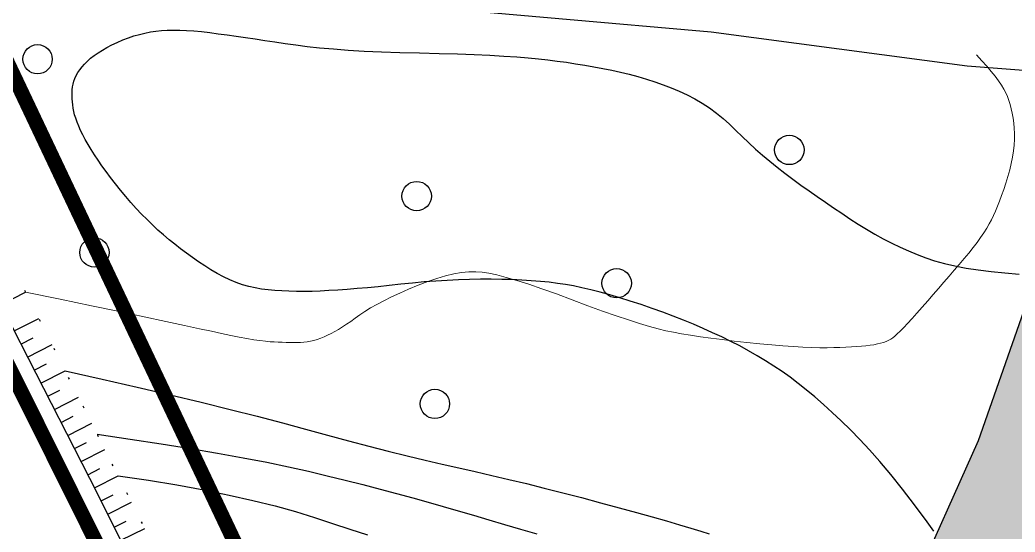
# Model space of a CAD drawing. Header units: millimetres. Extents: x 0 to 841, y 0 to 594.
# Drawn here: x 589.52 to 638.69, y 437.7 to 463.04 of the extents above; entities that cross this region are included whole.
import ezdxf
from ezdxf.lldxf.tags import DXFTag

# ---------------------------------------------------------------- set-up
doc = ezdxf.new("R2010")
doc.units = ezdxf.units.MM
doc.linetypes.add('KONTUR', pattern=[1.5, 0, -1.5])
for name, color, linetype in [('00_доповнення_топоплан', 7, 'Continuous'), ('01_Земельний_відвід', 7, 'Continuous'), ('01_Земельний_відвід_існуючий', 7, 'Continuous'), ('01_Річка', 7, 'Continuous'), ('CONT-MNR', 7, 'Continuous'), ('НАДЗЕМКА', 7, 'Continuous'), ('РЕЛЬЕФ', 7, 'Continuous')]:
    doc.layers.add(name, color=color, linetype=linetype)
tags = doc.linetypes.add('New Line8', pattern=[0.5, 0.2, -0.3]).pattern_tags.tags
tags[6:7] = [DXFTag(74, 4), DXFTag(75, 0), DXFTag(340, '0'), DXFTag(46, 1.0), DXFTag(50, 0.0), DXFTag(44, 0.0), DXFTag(45, 0.0)]
tags[4:5] = [DXFTag(74, 4), DXFTag(75, 0), DXFTag(340, '0'), DXFTag(46, 1.0), DXFTag(50, 0.0), DXFTag(44, 0.0), DXFTag(45, 0.0)]

# ---------------------------------------------------------------- blocks, each defined once
blk = doc.blocks.new('372')
blk.add_circle((0, 0), 1)
blk = doc.blocks.new('368')
at = {"color": 0, "linetype": 'Continuous'}
blk.add_blockref('372', (0, 0), dxfattribs=at)

msp = doc.modelspace()

# ---------------------------------------------------------------- hatches: boundary and pattern name
at = {"layer": '01_Річка', "linetype": 'Continuous', "lineweight": -3, "true_color": 0xf0ffff}
h = msp.add_hatch(color=7, dxfattribs=at)
h.dxf.hatch_style = 1
h.paths.add_polyline_path([(641.46, 441.981), (641.101, 444.127), (641.366, 450.418), (641.646, 453.945), (642.036, 455.643), (642.68, 458.058), (642.919, 459.575), (641.568, 459.788), (640.887, 455.479), (639.123, 448.628), (636.875, 442.238), (633.547, 434.745), (630.297, 426.315), (626.37, 416.176), (623.371, 408.932), (619.548, 401.033), (618.254, 398.893), (619.811, 395.601), (623.982, 403.542), (628.986, 414.419), (632.159, 421.864), (638.963, 436.182), (639.625, 437.648), (639.85, 437.956), (640.235, 438.009), (640.588, 437.753), (641.058, 437.123), (642.441, 434.697), (644.569, 429.897), (647.171, 425.302), (648.279, 421.476), (649.711, 416.339), (650.036, 412.958), (649.19, 407.378), (645.874, 396.349), (643.26, 388.558), (640.949, 382.757), (638.168, 376.006), (637.646, 374.054), (637.261, 369.051), (637.257, 366.972), (637.495, 364.994, 0.029448), (639.236, 364.601), (639.17, 366.519), (639.163, 372.242), (639.652, 374.47), (641.03, 378.178), (644.563, 387.714), (647.233, 395.399), (649.412, 402.441), (650.82, 407.726), (651.731, 412.131), (651.841, 413.895), (651.828, 415.249), (651.579, 417.138), (651.082, 419.032), (650.241, 421.224), (648.681, 424.925), (648.212, 426.814), (647.524, 427.893), (645.705, 430.942), (643.625, 436.095)])
h.paths.add_polyline_path([(650.195, 420.051, -1), (649.832, 420.051, -1)], flags=16)
h = msp.add_hatch(color=7, dxfattribs=at)
h.dxf.hatch_style = 1
h.paths.add_polyline_path([(641.46, 441.981), (641.101, 444.127), (641.366, 450.418), (641.646, 453.945), (642.036, 455.643), (642.68, 458.058), (642.919, 459.575), (641.568, 459.788), (640.887, 455.479), (639.123, 448.628), (636.875, 442.238), (633.547, 434.745), (630.297, 426.315), (626.37, 416.176), (623.371, 408.932), (619.548, 401.033), (618.254, 398.893), (619.811, 395.601), (623.982, 403.542), (628.986, 414.419), (632.159, 421.864), (638.963, 436.182), (639.625, 437.648), (639.85, 437.956), (640.235, 438.009), (640.588, 437.753), (641.058, 437.123), (642.441, 434.697), (644.569, 429.897), (647.171, 425.302), (648.279, 421.476), (649.711, 416.339), (650.036, 412.958), (649.19, 407.378), (645.874, 396.349), (643.26, 388.558), (640.949, 382.757), (638.168, 376.006), (637.646, 374.054), (637.261, 369.051), (637.257, 366.972), (637.495, 364.994, 0.029448), (639.236, 364.601), (639.17, 366.519), (639.163, 372.242), (639.652, 374.47), (641.03, 378.178), (644.563, 387.714), (647.233, 395.399), (649.412, 402.441), (650.82, 407.726), (651.731, 412.131), (651.841, 413.895), (651.828, 415.249), (651.579, 417.138), (651.082, 419.032), (650.241, 421.224), (648.681, 424.925), (648.212, 426.814), (647.524, 427.893), (645.705, 430.942), (643.625, 436.095)])
h.paths.add_polyline_path([(650.195, 420.051, -1), (649.832, 420.051, -1)], flags=16)

# ---------------------------------------------------------------- linework, layer by layer
at = {"layer": '00_доповнення_топоплан', "color": 7, "linetype": 'Continuous', "lineweight": -3}
for p, q in [((588.577, 448.94), (589.805, 449.569)), ((589.24, 447.648), (590.459, 448.272)), ((589.902, 446.356), (591.112, 446.976)), ((590.564, 445.063), (591.765, 445.679)), ((591.226, 443.771), (592.419, 444.382)), ((591.888, 442.479), (593.072, 443.085)), ((592.551, 441.187), (593.725, 441.789)), ((593.213, 439.895), (594.378, 440.492)), ((593.862, 438.596), (595.039, 439.18)), ((594.508, 437.295), (595.692, 437.884))]:
    msp.add_line(p, q, dxfattribs=at)
at = {"layer": '00_доповнення_топоплан', "linetype": 'Continuous'}
for p, q in [((589.571, 447.002), (590.178, 447.313)), ((590.233, 445.709), (590.836, 446.018)), ((590.895, 444.417), (591.494, 444.724)), ((591.557, 443.125), (592.151, 443.429)), ((592.22, 441.833), (592.809, 442.135)), ((592.882, 440.541), (593.467, 440.84)), ((593.539, 439.246), (594.126, 439.537)), ((594.185, 437.946), (594.776, 438.239))]:
    msp.add_line(p, q, dxfattribs=at)
at = {"layer": '00_доповнення_топоплан', "linetype": 'KONTUR', "flags": 128}
msp.add_lwpolyline([(719.084, 250.396), (719.117, 252.038), (719.149, 256.533), (719.072, 260.513), (718.899, 263.95), (718.645, 266.852), (718.338, 269.171), (718.047, 270.644), (717.764, 271.437), (717.356, 272.248), (716.818, 273.07), (716.127, 273.923), (715.234, 274.846), (713.892, 276.215), (713.422, 276.923), (713.129, 277.542), (712.381, 279.256), (712.031, 279.71), (711.645, 280.034), (710.945, 280.438), (710.076, 280.809), (708.857, 281.203), (705.78, 282.154), (704.283, 282.76), (703.028, 283.381), (702.041, 283.987), (701.217, 284.623), (700.407, 285.381), (699.721, 286.17), (699.578, 286.443), (699.389, 287.123), (699.238, 288.079), (699.166, 289.259), (699.162, 291.379), (699.279, 295.034), (699.571, 300.825), (700.081, 306.649), (700.107, 308.585), (700.153, 309.875), (700.063, 310.358), (699.819, 310.972), (699.493, 311.497), (699.083, 311.954), (698.577, 312.353), (697.968, 312.694), (697.215, 312.989), (696.279, 313.235), (695.07, 313.435), (693.167, 313.623), (690.345, 313.919), (685.516, 314.446), (684.307, 314.782), (683.463, 315.527), (682.109, 316.324), (680.739, 316.594), (677.25, 316.881), (673.227, 317.088), (670.407, 317.168), (668.542, 317.232), (667.582, 317.345), (666.499, 317.664), (664.523, 318.731), (661.701, 321.187), (659.407, 323.831), (657.89, 325.656), (656.041, 327.026), (652.919, 329.637), (648.702, 334.531), (645.368, 341.579), (641.446, 348.425), (638.21, 354.206), (633.618, 363.188), (629.257, 371.782), (623.011, 384.047), (616.508, 396.006), (610.848, 407.887), (606.104, 417.502), (597.869, 433.564), (587.04, 455.058), (583.333, 462.529), (583.016, 463.51), (583.587, 464.349), (584.474, 464.824), (585.741, 464.935), (587.531, 464.713), (589.432, 464.143), (595.554, 463.494), (597.845, 463.692), (599.242, 464.035)], dxfattribs=at)
at = {"layer": '00_доповнення_топоплан', "lineweight": 15}
for points in [[(608.618, 463.758), (623.682, 462.437), (636.322, 460.759), (645.295, 460.071), (650.057, 459.091), (658.89, 457.313), (666.425, 456.071), (669.38, 455.245), (676.783, 453.182), (681.135, 451.562), (686.282, 448.832), (689.713, 446.609)], [(641.155, 346.009), (635.928, 356.316), (630.255, 367.34), (624.703, 378.221), (617.247, 392.686), (612.416, 402.277), (606.989, 412.958), (599.952, 426.335), (593.357, 439.614), (585.741, 454.475), (581.626, 462.562), (581.292, 463.306)]]:
    msp.add_lwpolyline(points, dxfattribs=at)
at = {"layer": '00_доповнення_топоплан', "color": 30, "linetype": 'Continuous'}
for points in [[(634.68, 437.754), (634.352, 438.209), (633.724, 439.053), (633.125, 439.831), (632.555, 440.544), (632.013, 441.19), (631.501, 441.771), (631.018, 442.286), (630.553, 442.755), (630.099, 443.201), (629.653, 443.621), (629.218, 444.017), (628.792, 444.389), (628.375, 444.736), (627.968, 445.059), (627.57, 445.357), (627.174, 445.638), (626.771, 445.91), (626.36, 446.173), (625.943, 446.427), (625.518, 446.672), (625.087, 446.909), (624.648, 447.136), (624.202, 447.354), (623.747, 447.565), (623.279, 447.774), (622.799, 447.979), (622.307, 448.18), (621.802, 448.378), (621.285, 448.573), (620.756, 448.764), (620.214, 448.951), (619.677, 449.129), (619.159, 449.292), (618.662, 449.44), (618.185, 449.572), (617.728, 449.688), (617.291, 449.79), (616.874, 449.875), (616.478, 449.946), (616.082, 450.005), (615.669, 450.057), (615.237, 450.101), (614.787, 450.137), (614.319, 450.167), (613.834, 450.188), (613.33, 450.203), (612.808, 450.21), (612.273, 450.208), (611.732, 450.199), (611.185, 450.18), (610.63, 450.153), (610.069, 450.117), (609.502, 450.073), (608.927, 450.02), (608.346, 449.958), (607.772, 449.895), (607.22, 449.838), (606.69, 449.787), (606.181, 449.742), (605.694, 449.703), (605.229, 449.67), (604.785, 449.643), (604.363, 449.622), (603.958, 449.607), (603.565, 449.601), (603.184, 449.602), (602.816, 449.611), (602.46, 449.627), (602.116, 449.651), (601.785, 449.683), (601.465, 449.723), (601.152, 449.776), (600.839, 449.848), (600.526, 449.938), (600.213, 450.048), (599.9, 450.176), (599.587, 450.323), (599.274, 450.489), (598.961, 450.673), (598.651, 450.87), (598.345, 451.072), (598.044, 451.28), (597.749, 451.493), (597.458, 451.712), (597.172, 451.936), (596.891, 452.165), (596.615, 452.4), (596.343, 452.642), (596.073, 452.895), (595.804, 453.157), (595.538, 453.43), (595.273, 453.712), (595.011, 454.004), (594.75, 454.306), (594.492, 454.618), (594.241, 454.93), (594.005, 455.234), (593.784, 455.529), (593.576, 455.815), (593.383, 456.093), (593.205, 456.362), (593.041, 456.622), (592.891, 456.874), (592.755, 457.116), (592.633, 457.347), (592.524, 457.568), (592.43, 457.778), (592.349, 457.977), (592.281, 458.166), (592.227, 458.344), (592.187, 458.511), (592.157, 458.672), (592.134, 458.83), (592.116, 458.985), (592.105, 459.138), (592.101, 459.288), (592.102, 459.435), (592.11, 459.579), (592.125, 459.721), (592.15, 459.862), (592.188, 460.003), (592.241, 460.144), (592.309, 460.285), (592.39, 460.427), (592.485, 460.569), (592.595, 460.711), (592.719, 460.853), (592.858, 460.995), (593.016, 461.134), (593.191, 461.271), (593.385, 461.406), (593.596, 461.538), (593.825, 461.669), (594.071, 461.797), (594.336, 461.923), (594.609, 462.041), (594.882, 462.147), (595.155, 462.24), (595.428, 462.319), (595.7, 462.386), (595.972, 462.44), (596.244, 462.481), (596.515, 462.509), (596.797, 462.525), (597.098, 462.531), (597.419, 462.527), (597.76, 462.512), (598.12, 462.488), (598.5, 462.453), (598.9, 462.408), (599.32, 462.352), (599.756, 462.291), (600.204, 462.227), (600.665, 462.161), (601.139, 462.093), (601.624, 462.022), (602.122, 461.95), (602.633, 461.875), (603.156, 461.798), (603.715, 461.724), (604.332, 461.656), (605.008, 461.596), (605.743, 461.542), (606.537, 461.496), (607.39, 461.457), (608.301, 461.425), (609.271, 461.4), (610.237, 461.377), (611.137, 461.35), (611.97, 461.319), (612.736, 461.285), (613.436, 461.247), (614.069, 461.206), (614.636, 461.16), (615.136, 461.111), (615.601, 461.058), (616.063, 461), (616.521, 460.937), (616.976, 460.869), (617.427, 460.797), (617.875, 460.719), (618.32, 460.637), (618.761, 460.549), (619.198, 460.454), (619.629, 460.349), (620.054, 460.234), (620.474, 460.108), (620.888, 459.972), (621.297, 459.826), (621.7, 459.67), (622.097, 459.503), (622.486, 459.322), (622.864, 459.125), (623.23, 458.909), (623.586, 458.677), (623.93, 458.426), (624.264, 458.159), (624.586, 457.874), (624.897, 457.572), (625.208, 457.262), (625.531, 456.954), (625.865, 456.649), (626.211, 456.345), (626.569, 456.045), (626.938, 455.746), (627.319, 455.45), (627.712, 455.156), (628.111, 454.865), (628.511, 454.578), (628.913, 454.295), (629.316, 454.015), (629.721, 453.74), (630.126, 453.468), (630.533, 453.2), (630.942, 452.936), (631.352, 452.68), (631.763, 452.438), (632.177, 452.21), (632.593, 451.995), (633.01, 451.793), (633.429, 451.605), (633.85, 451.431), (634.273, 451.27), (634.716, 451.122), (635.197, 450.988), (635.717, 450.868), (636.275, 450.76), (636.871, 450.667), (637.506, 450.586), (638.179, 450.519), (638.89, 450.466)], [(591.765, 445.679), (593.588, 445.27), (595.313, 444.875), (596.942, 444.493), (598.474, 444.125), (599.91, 443.771), (601.248, 443.43), (602.49, 443.103), (603.635, 442.79), (604.713, 442.492), (605.753, 442.211), (606.756, 441.947), (607.721, 441.699), (608.648, 441.468), (609.537, 441.254), (610.389, 441.056), (611.202, 440.876), (612.008, 440.698), (612.833, 440.509), (613.679, 440.31), (614.545, 440.1), (615.432, 439.879), (616.339, 439.648), (617.266, 439.406), (618.214, 439.153), (619.136, 438.902), (619.986, 438.669), (620.764, 438.452), (621.471, 438.252), (622.105, 438.068), (622.668, 437.901), (623.159, 437.75), (623.578, 437.616)], [(593.346, 442.541), (594.97, 442.306), (596.502, 442.073), (597.943, 441.841), (599.292, 441.611), (600.55, 441.383), (601.716, 441.157), (602.791, 440.932), (603.774, 440.709), (604.699, 440.487), (605.597, 440.267), (606.469, 440.048), (607.316, 439.83), (608.136, 439.613), (608.93, 439.397), (609.699, 439.182), (610.441, 438.969), (611.177, 438.754), (611.927, 438.535), (612.69, 438.312), (613.467, 438.085), (614.257, 437.853), (615.062, 437.617)], [(594.378, 440.492), (595.87, 440.267), (597.281, 440.033), (598.612, 439.789), (599.864, 439.536), (601.036, 439.272), (602.128, 438.999), (603.14, 438.717), (604.073, 438.424), (604.959, 438.131), (605.831, 437.846), (606.69, 437.569)]]:
    msp.add_lwpolyline(points, dxfattribs=at)
at = {"layer": '00_доповнення_топоплан', "linetype": 'New Line8', "lineweight": 15, "flags": 128}
msp.add_lwpolyline([(589.805, 449.569), (591.51, 449.216), (593.055, 448.895), (594.442, 448.605), (595.669, 448.347), (596.738, 448.121), (597.647, 447.926), (598.398, 447.763), (598.989, 447.632), (599.482, 447.523), (599.938, 447.427), (600.355, 447.344), (600.736, 447.273), (601.078, 447.216), (601.383, 447.171), (601.65, 447.139), (601.879, 447.12), (602.087, 447.109), (602.289, 447.1), (602.485, 447.093), (602.676, 447.087), (602.861, 447.084), (603.04, 447.083), (603.214, 447.084), (603.382, 447.087), (603.547, 447.096), (603.713, 447.115), (603.88, 447.144), (604.047, 447.182), (604.214, 447.231), (604.382, 447.289), (604.551, 447.356), (604.72, 447.434), (604.893, 447.522), (605.074, 447.621), (605.262, 447.73), (605.459, 447.851), (605.663, 447.982), (605.875, 448.124), (606.094, 448.277), (606.321, 448.441), (606.569, 448.612), (606.848, 448.786), (607.159, 448.965), (607.502, 449.146), (607.877, 449.332), (608.285, 449.521), (608.724, 449.713), (609.195, 449.91), (609.671, 450.093), (610.123, 450.247), (610.553, 450.372), (610.959, 450.468), (611.343, 450.535), (611.703, 450.573), (612.041, 450.581), (612.355, 450.56), (612.689, 450.508), (613.087, 450.421), (613.549, 450.301), (614.073, 450.147), (614.661, 449.959), (615.313, 449.736), (616.028, 449.48), (616.806, 449.19), (617.587, 448.898), (618.311, 448.634), (618.976, 448.399), (619.585, 448.193), (620.136, 448.016), (620.629, 447.868), (621.064, 447.749), (621.442, 447.659), (621.81, 447.584), (622.216, 447.51), (622.659, 447.436), (623.141, 447.363), (623.66, 447.291), (624.217, 447.22), (624.811, 447.15), (625.443, 447.08), (626.075, 447.016), (626.667, 446.96), (627.221, 446.914), (627.735, 446.877), (628.21, 446.849), (628.645, 446.83), (629.042, 446.821), (629.399, 446.82), (629.728, 446.825), (630.039, 446.834), (630.332, 446.845), (630.606, 446.859), (630.863, 446.875), (631.101, 446.895), (631.322, 446.917), (631.524, 446.942), (631.711, 446.971), (631.884, 447.005), (632.044, 447.043), (632.191, 447.086), (632.325, 447.135), (632.446, 447.188), (632.553, 447.245), (632.647, 447.308), (632.747, 447.389), (632.87, 447.501), (633.016, 447.644), (633.187, 447.819), (633.381, 448.024), (633.598, 448.261), (633.839, 448.53), (634.104, 448.829), (634.379, 449.143), (634.649, 449.452), (634.914, 449.757), (635.174, 450.059), (635.43, 450.356), (635.681, 450.65), (635.927, 450.94), (636.169, 451.226), (636.399, 451.504), (636.612, 451.772), (636.808, 452.028), (636.986, 452.274), (637.147, 452.509), (637.29, 452.734), (637.416, 452.947), (637.525, 453.15), (637.624, 453.356), (637.725, 453.579), (637.825, 453.82), (637.926, 454.077), (638.026, 454.352), (638.128, 454.645), (638.229, 454.954), (638.331, 455.281), (638.425, 455.612), (638.503, 455.934), (638.566, 456.247), (638.613, 456.551), (638.645, 456.846), (638.661, 457.132), (638.662, 457.408), (638.647, 457.676), (638.621, 457.934), (638.587, 458.18), (638.547, 458.416), (638.498, 458.64), (638.443, 458.854), (638.38, 459.056), (638.309, 459.248), (638.231, 459.428), (638.138, 459.61), (638.019, 459.807), (637.875, 460.019), (637.706, 460.246), (637.513, 460.487), (637.294, 460.743), (637.051, 461.014), (636.783, 461.299)], dxfattribs=at)
at = {"layer": '00_доповнення_топоплан', "color": 7, "linetype": 'Continuous', "lineweight": -3, "flags": 128}
msp.add_lwpolyline([(616.508, 396.006), (619.548, 401.033), (623.371, 408.932), (626.37, 416.176), (630.297, 426.315), (633.547, 434.745), (636.875, 442.238), (639.123, 448.628)], dxfattribs=at)
at = {"layer": '01_Земельний_відвід', "color": 2, "linetype": 'Continuous', "lineweight": 50, "const_width": 0.726, "flags": 128}
msp.add_lwpolyline([(579.471, 465.008), (635.079, 353.128), (631.772, 333.794), (624.992, 336.444), (618.748, 338.386), (603.651, 340.822), (582.274, 346.721), (571.62, 357.643)], close=True, dxfattribs=at)
at = {"layer": '01_Земельний_відвід_існуючий', "color": 2, "linetype": 'Continuous', "lineweight": 50, "const_width": 0.726}
for points in [[(586.612, 465.781), (654.87, 321.492), (658.213, 318.087), (665.441, 311.865), (696.586, 310.443), (695.435, 280.539), (707.44, 280.364), (716.94, 271.416), (718.903, 250.682), (724.878, 239.639), (735.492, 242.5), (740.433, 224.023), (748.542, 222.208), (749.969, 222.462), (750.056, 220.647), (784.28, 225.878), (836, 237.26)], [(579.471, 465.008), (571.62, 357.643), (582.274, 346.721), (603.651, 340.822), (618.748, 338.386), (624.992, 336.444), (631.772, 333.794), (635.079, 353.128), (579.471, 465.008)]]:
    msp.add_lwpolyline(points, dxfattribs=at)
at = {"layer": 'CONT-MNR', "color": 30, "linetype": 'Continuous', "flags": 128}
for points in [[(634.68, 437.754), (634.352, 438.209), (633.724, 439.053), (633.125, 439.831), (632.555, 440.544), (632.013, 441.19), (631.501, 441.771), (631.018, 442.286), (630.553, 442.755), (630.099, 443.201), (629.653, 443.621), (629.218, 444.017), (628.792, 444.389), (628.375, 444.736), (627.968, 445.059), (627.57, 445.357), (627.174, 445.638), (626.771, 445.91), (626.36, 446.173), (625.943, 446.427), (625.518, 446.672), (625.087, 446.909), (624.648, 447.136), (624.202, 447.354), (623.747, 447.565), (623.279, 447.774), (622.799, 447.979), (622.307, 448.18), (621.802, 448.378), (621.285, 448.573), (620.756, 448.764), (620.214, 448.951), (619.677, 449.129), (619.159, 449.292), (618.662, 449.44), (618.185, 449.572), (617.728, 449.688), (617.291, 449.79), (616.874, 449.875), (616.478, 449.946), (616.082, 450.005), (615.669, 450.057), (615.237, 450.101), (614.787, 450.137), (614.319, 450.167), (613.834, 450.188), (613.33, 450.203), (612.808, 450.21), (612.273, 450.208), (611.732, 450.199), (611.185, 450.18), (610.63, 450.153), (610.069, 450.117), (609.502, 450.073), (608.927, 450.02), (608.346, 449.958), (607.772, 449.895), (607.22, 449.838), (606.69, 449.787), (606.181, 449.742), (605.694, 449.703), (605.229, 449.67), (604.785, 449.643), (604.363, 449.622), (603.958, 449.607), (603.565, 449.601), (603.184, 449.602), (602.816, 449.611), (602.46, 449.627), (602.116, 449.651), (601.785, 449.683), (601.465, 449.723), (601.152, 449.776), (600.839, 449.848), (600.526, 449.938), (600.213, 450.048), (599.9, 450.176), (599.587, 450.323), (599.274, 450.489), (598.961, 450.673), (598.651, 450.87), (598.345, 451.072), (598.044, 451.28), (597.749, 451.493), (597.458, 451.712), (597.172, 451.936), (596.891, 452.165), (596.615, 452.4), (596.343, 452.642), (596.073, 452.895), (595.804, 453.157), (595.538, 453.43), (595.273, 453.712), (595.011, 454.004), (594.75, 454.306), (594.492, 454.618), (594.241, 454.93), (594.005, 455.234), (593.784, 455.529), (593.576, 455.815), (593.383, 456.093), (593.205, 456.362), (593.041, 456.622), (592.891, 456.874), (592.755, 457.116), (592.633, 457.347), (592.524, 457.568), (592.43, 457.778), (592.349, 457.977), (592.281, 458.166), (592.227, 458.344), (592.187, 458.511), (592.157, 458.672), (592.134, 458.83), (592.116, 458.985), (592.105, 459.138), (592.101, 459.288), (592.102, 459.435), (592.11, 459.579), (592.125, 459.721), (592.15, 459.862), (592.188, 460.003), (592.241, 460.144), (592.309, 460.285), (592.39, 460.427), (592.485, 460.569), (592.595, 460.711), (592.719, 460.853), (592.858, 460.995), (593.016, 461.134), (593.191, 461.271), (593.385, 461.406), (593.596, 461.538), (593.825, 461.669), (594.071, 461.797), (594.336, 461.923), (594.609, 462.041), (594.882, 462.147), (595.155, 462.24), (595.428, 462.319), (595.7, 462.386), (595.972, 462.44), (596.244, 462.481), (596.515, 462.509), (596.797, 462.525), (597.098, 462.531), (597.419, 462.527), (597.76, 462.512), (598.12, 462.488), (598.5, 462.453), (598.9, 462.408), (599.32, 462.352), (599.756, 462.291), (600.204, 462.227), (600.665, 462.161), (601.139, 462.093), (601.624, 462.022), (602.122, 461.95), (602.633, 461.875), (603.156, 461.798), (603.715, 461.724), (604.332, 461.656), (605.008, 461.596), (605.743, 461.542), (606.537, 461.496), (607.39, 461.457), (608.301, 461.425), (609.271, 461.4), (610.237, 461.377), (611.137, 461.35), (611.97, 461.319), (612.736, 461.285), (613.436, 461.247), (614.069, 461.206), (614.636, 461.16), (615.136, 461.111), (615.601, 461.058), (616.063, 461), (616.521, 460.937), (616.976, 460.869), (617.427, 460.797), (617.875, 460.719), (618.32, 460.637), (618.761, 460.549), (619.198, 460.454), (619.629, 460.349), (620.054, 460.234), (620.474, 460.108), (620.888, 459.972), (621.297, 459.826), (621.7, 459.67), (622.097, 459.503), (622.486, 459.322), (622.864, 459.125), (623.23, 458.909), (623.586, 458.677), (623.93, 458.426), (624.264, 458.159), (624.586, 457.874), (624.897, 457.572), (625.208, 457.262), (625.531, 456.954), (625.865, 456.649), (626.211, 456.345), (626.569, 456.045), (626.938, 455.746), (627.319, 455.45), (627.712, 455.156), (628.111, 454.865), (628.511, 454.578), (628.913, 454.295), (629.316, 454.015), (629.721, 453.74), (630.126, 453.468), (630.533, 453.2), (630.942, 452.936), (631.352, 452.68), (631.763, 452.438), (632.177, 452.21), (632.593, 451.995), (633.01, 451.793), (633.429, 451.605), (633.85, 451.431), (634.273, 451.27), (634.716, 451.122), (635.197, 450.988), (635.717, 450.868), (636.275, 450.76), (636.871, 450.667), (637.506, 450.586), (638.179, 450.519), (638.89, 450.466)], [(591.765, 445.679), (593.588, 445.27), (595.313, 444.875), (596.942, 444.493), (598.474, 444.125), (599.91, 443.771), (601.248, 443.43), (602.49, 443.103), (603.635, 442.79), (604.713, 442.492), (605.753, 442.211), (606.756, 441.947), (607.721, 441.699), (608.648, 441.468), (609.537, 441.254), (610.389, 441.056), (611.202, 440.876), (612.008, 440.698), (612.833, 440.509), (613.679, 440.31), (614.545, 440.1), (615.432, 439.879), (616.339, 439.648), (617.266, 439.406), (618.214, 439.153), (619.136, 438.902), (619.986, 438.669), (620.764, 438.452), (621.471, 438.252), (622.105, 438.068), (622.668, 437.901), (623.159, 437.75), (623.578, 437.616)], [(593.346, 442.541), (594.97, 442.306), (596.502, 442.073), (597.943, 441.841), (599.292, 441.611), (600.55, 441.383), (601.716, 441.157), (602.791, 440.932), (603.774, 440.709), (604.699, 440.487), (605.597, 440.267), (606.469, 440.048), (607.316, 439.83), (608.136, 439.613), (608.93, 439.397), (609.699, 439.182), (610.441, 438.969), (611.177, 438.754), (611.927, 438.535), (612.69, 438.312), (613.467, 438.085), (614.257, 437.853), (615.062, 437.617)], [(594.378, 440.492), (595.87, 440.267), (597.281, 440.033), (598.612, 439.789), (599.864, 439.536), (601.036, 439.272), (602.128, 438.999), (603.14, 438.717), (604.073, 438.424), (604.959, 438.131), (605.831, 437.846), (606.69, 437.569)]]:
    msp.add_lwpolyline(points, dxfattribs=at)
at = {"layer": 'НАДЗЕМКА', "color": 0, "linetype": 'Continuous'}
for points in [[(608.618, 463.758), (623.682, 462.437), (636.322, 460.759), (645.295, 460.071), (650.057, 459.091), (658.89, 457.313), (666.425, 456.071), (669.38, 455.245), (676.783, 453.182), (681.135, 451.562), (686.282, 448.832), (689.713, 446.609)], [(641.155, 346.009), (635.928, 356.316), (630.255, 367.34), (624.703, 378.221), (617.247, 392.686), (612.416, 402.277), (606.989, 412.958), (599.952, 426.335), (593.357, 439.614), (585.741, 454.475), (581.626, 462.562), (581.292, 463.306)], [(616.508, 396.006), (619.548, 401.033), (623.371, 408.932), (626.37, 416.176), (630.297, 426.315), (633.547, 434.745), (636.875, 442.238), (639.123, 448.628)]]:
    msp.add_lwpolyline(points, dxfattribs=at)
at = {"layer": 'РЕЛЬЕФ', "linetype": 'KONTUR', "flags": 128}
msp.add_lwpolyline([(719.084, 250.396), (719.117, 252.038), (719.149, 256.533), (719.072, 260.513), (718.899, 263.95), (718.645, 266.852), (718.338, 269.171), (718.047, 270.644), (717.764, 271.437), (717.356, 272.248), (716.818, 273.07), (716.127, 273.923), (715.234, 274.846), (713.892, 276.215), (713.422, 276.923), (713.129, 277.542), (712.381, 279.256), (712.031, 279.71), (711.645, 280.034), (710.945, 280.438), (710.076, 280.809), (708.857, 281.203), (705.78, 282.154), (704.283, 282.76), (703.028, 283.381), (702.041, 283.987), (701.217, 284.623), (700.407, 285.381), (699.721, 286.17), (699.578, 286.443), (699.389, 287.123), (699.238, 288.079), (699.166, 289.259), (699.162, 291.379), (699.279, 295.034), (699.571, 300.825), (700.081, 306.649), (700.107, 308.585), (700.153, 309.875), (700.063, 310.358), (699.819, 310.972), (699.493, 311.497), (699.083, 311.954), (698.577, 312.353), (697.968, 312.694), (697.215, 312.989), (696.279, 313.235), (695.07, 313.435), (693.167, 313.623), (690.345, 313.919), (685.516, 314.446), (684.307, 314.782), (683.463, 315.527), (682.109, 316.324), (680.739, 316.594), (677.25, 316.881), (673.227, 317.088), (670.407, 317.168), (668.542, 317.232), (667.582, 317.345), (666.499, 317.664), (664.523, 318.731), (661.701, 321.187), (659.407, 323.831), (657.89, 325.656), (656.041, 327.026), (652.919, 329.637), (648.702, 334.531), (645.368, 341.579), (641.446, 348.425), (638.21, 354.206), (633.618, 363.188), (629.257, 371.782), (623.011, 384.047), (616.508, 396.006), (610.848, 407.887), (606.104, 417.502), (597.869, 433.564), (587.04, 455.058), (583.333, 462.529), (583.016, 463.51), (583.587, 464.349), (584.474, 464.824), (585.741, 464.935), (587.531, 464.713), (589.432, 464.143), (595.554, 463.494), (597.845, 463.692), (599.242, 464.035)], dxfattribs=at)

# ---------------------------------------------------------------- block references
at = {"layer": '00_доповнення_топоплан', "color": 0, "linetype": 'Continuous', "xscale": 0.7260000000000001, "yscale": 0.7260000000000001, "zscale": 0.7260000000000001}
for name, p in [('368', (590.395, 461.088)), ('372', (627.535, 456.602)), ('372', (609.124, 454.318)), ('368', (593.203, 451.532)), ('372', (619.006, 450.008)), ('372', (610.027, 444.041))]:
    msp.add_blockref(name, p, dxfattribs=at)

doc.saveas('drawing.dxf')
